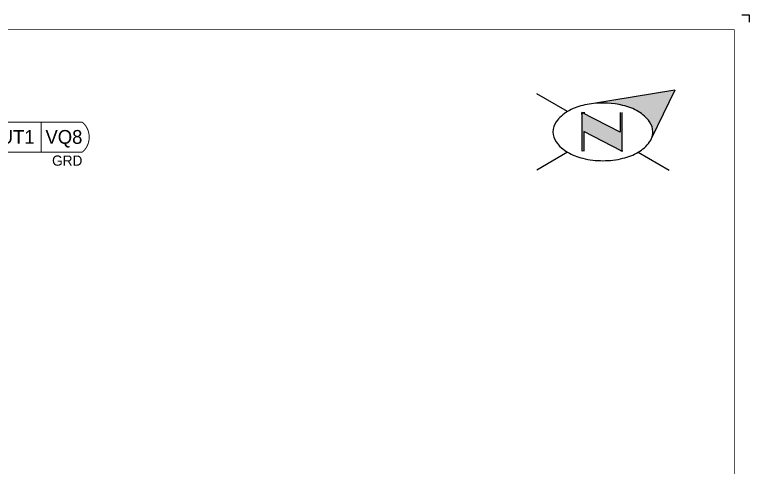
# Model space of a CAD drawing. Header units: inches. Extents: x 0 to 17.2, y 0 to 11.2.
# Drawn here: x 11.13 to 17.25, y 7.48 to 11.25 of the extents above; entities that cross this region are included whole.
import ezdxf
from ezdxf.enums import TextEntityAlignment as Align

# ---------------------------------------------------------------- set-up
doc = ezdxf.new("R2010")
doc.units = ezdxf.units.IN
doc.header["$MEASUREMENT"] = 0
doc.layers.add('BORDER', color=3, linetype='Continuous')
doc.layers.add('PART_SelectedCML_UT', color=132, linetype='Continuous')
doc.layers.add('PIPE', color=7, linetype='Continuous', lineweight=30)
doc.styles.add('CMLPAS', font='')
doc.styles.get('CMLPAS').set_extended_font_data('Cordia New')

# ---------------------------------------------------------------- blocks, each defined once
blk = doc.blocks.new('north2')
at = {"layer": 'BORDER'}
for points in [[(-0.706, -0.7673, -0.156851), (-0.679, -0.8512, -0.095667), (-0.6893, -0.9048), (-0.4945, -0.5044), (-1.1905, -0.6173, -0.092194), (-0.9281, -0.6306, -0.072341), (-0.8009, -0.6813, -0.106617)], [(-0.9381, -1.0109), (-0.9364, -1.0092), (-0.9364, -0.6907), (-0.9524, -0.6907), (-0.9524, -0.8533), (-1.2701, -0.6907), (-1.2701, -0.7067), (-1.2701, -1.0118), (-1.254, -1.0118), (-1.254, -0.8492)]]:
    blk.add_hatch(color=7, dxfattribs=at).paths.add_polyline_path(points)
at = {"layer": 'BORDER', "color": 7}
for p, q in [((-1.3895, -0.6813), (-1.6462, -0.5331)), ((-0.4945, -0.5044), (-1.1905, -0.6173)), ((-0.4945, -0.5044), (-0.6893, -0.9048)), ((-1.2701, -0.6907), (-1.2701, -1.0118)), ((-0.9524, -0.8533), (-1.2701, -0.6907)), ((-1.2701, -0.7067), (-1.2701, -0.6907)), ((-1.262, -0.6907), (-1.246, -0.6907)), ((-0.9524, -0.6907), (-0.9524, -0.8533)), ((-0.9364, -0.6907), (-0.9364, -1.0118)), ((-0.9364, -1.0118), (-1.254, -0.8492)), ((-1.254, -0.8492), (-1.254, -1.0118)), ((-1.3895, -1.0211), (-1.6462, -1.1694)), ((-1.2603, -1.0109), (-1.262, -1.0092)), ((-0.9283, -1.0118), (-0.9444, -1.0118)), ((-0.8009, -1.0211), (-0.5441, -1.1694))]:
    blk.add_line(p, q, dxfattribs=at)
for centre, radius, start, end in [((-1.0952, -1.3294), 0.7185, 76.55052, 97.62035), ((-1.1517, -1.0932), 0.4756, 103.44948, 120), ((-1.0952, -1.3294), 0.7185, 97.62035, 103.44948), ((-1.0387, -1.0932), 0.4756, 60, 76.55052), ((-1.2376, -0.9443), 0.3037, 120, 144.34287), ((-0.9527, -0.9443), 0.3037, 35.65713, 60), ((-1.3674, -0.8512), 0.144, 144.34287, 180), ((-0.823, -0.8512), 0.144, 360, 35.65713), ((-1.3674, -0.8512), 0.144, 180, 215.65713), ((-0.823, -0.8512), 0.144, 337.57958, 360), ((-0.823, -0.8512), 0.144, 324.34287, 337.55468), ((-1.2376, -0.7582), 0.3037, 215.65713, 240), ((-0.9527, -0.7582), 0.3037, 300, 324.34287), ((-1.1517, -0.6093), 0.4756, 240, 256.55052), ((-1.0387, -0.6093), 0.4756, 283.44948, 300), ((-1.0952, -0.373), 0.7185, 256.55052, 270), ((-1.0952, -0.373), 0.7185, 270, 283.44948)]:
    blk.add_arc(centre, radius, start, end, dxfattribs=at)
blk = doc.blocks.new('A$C6804a2e5')
blk.add_blockref('north2', (0, 0))
blk = doc.blocks.new('A$C860dd1f6')
at = {"layer": 'PIPE'}
blk.add_blockref('A$C6804a2e5', (0, 0), dxfattribs=at)
blk = doc.blocks.new('Border')
at = {"layer": 'BORDER', "const_width": 0.005}
blk.add_lwpolyline([(0.25, 0.25), (17.25, 0.25), (17.25, 11.25), (0.25, 11.25)], close=True, dxfattribs=at)
blk = doc.blocks.new('CMLPAS')
at = {"const_width": 0.008}
blk.add_lwpolyline([(0.0625, 0.125, 0.454441), (0.0625, -0.125), (0.75, -0.125, 0.454441), (0.75, 0.125)], format="xyb", close=True, dxfattribs=at)
blk.add_lwpolyline([(0.4063, -0.125), (0.4063, 0.125)], dxfattribs=at)
at = {"style": 'CMLPAS', "flags": 1}
for tag, p in [('STATE', (0.75, 0.6229)), ('DL', (0.75, 0.4817)), ('CIRCUIT', (0.75, 0.3405)), ('SUBSINTERVAL(MONTHS)', (-0.0251, -0.3355)), ('OLD_ID', (0.75, -0.3366)), ('OLD_NDE', (0.75, -0.4778)), ('OLD_ENTY', (0.7411, -0.6357)), ('SIZE', (0.7473, -0.7611)), ('SPEC', (0.7473, -0.9022)), ('JUSTIFY', (0.7473, -1.0434)), ('COMMENTS', (0.7473, -1.1846)), ('OLD_ASSET', (0.75, -1.3262)), ('SCHED', (0.7371, -1.4689)), ('NOM_THICK', (0.7521, -1.6102)), ('CORR_ALLOW', (0.763, -1.7453)), ('TML_STATUS', (0.7723, -1.8777)), ('FLOW_ORDER', (0.7785, -2.1301))]:
    blk.add_attdef(tag, text='', height=0.1, dxfattribs=at).set_placement(p, align=Align.MIDDLE_RIGHT)
at = {"style": 'CMLPAS'}
for tag, height, p in [('CHILD', 0.25, (0.75, 0.269)), ('###', 0.115, (0.75, 0.002)), ('ACCESS', 0.085, (0.75, -0.1954))]:
    blk.add_attdef(tag, text='', height=height, dxfattribs=at).set_placement(p, align=Align.MIDDLE_RIGHT)
at = {"color": 152, "style": 'CMLPAS'}
for tag, height, p in [('SPECIAL', 0.085, (0.4055, 0.1897)), ('DM-TYPE', 0.1, (-0.03, 0)), ('COMP', 0.09, (-0.0174, -0.185))]:
    blk.add_attdef(tag, text='', height=height, dxfattribs=at).set_placement(p, align=Align.MIDDLE_RIGHT)
at = {"style": 'CMLPAS'}
blk.add_attdef('NDE', text='', height=0.115, dxfattribs=at).set_placement((0.206, 0.002), align=Align.MIDDLE_CENTER)

msp = doc.modelspace()

# ---------------------------------------------------------------- linework, layer by layer
for p, q in [((17.1875, 11.25), (17.25, 11.25)), ((17.25, 11.25), (17.25, 11.1875))]:
    msp.add_line(p, q)

# ---------------------------------------------------------------- block references
at = {"layer": 'BORDER'}
for name, p in [('Border', (-0.125, -0.125)), ('A$C860dd1f6', (17.125, 11.125))]:
    msp.add_blockref(name, p, dxfattribs=at)
at = {"layer": 'PART_SelectedCML_UT'}
msp.add_blockref('CMLPAS', (10.9416, 10.2295), dxfattribs=at).add_auto_attribs({'###': 'VQ8', 'NDE': 'UT1', 'DM-TYPE': '85A', 'COMP': 'ELL', 'ACCESS': 'GRD'})

doc.saveas('drawing.dxf')
